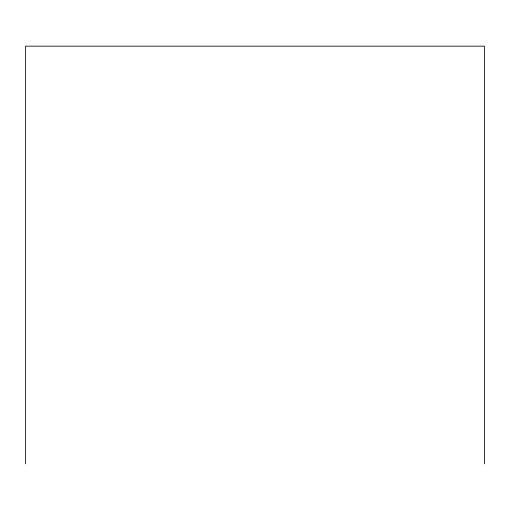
<?xml version="1.0" encoding="UTF-8"?>
<svg xmlns="http://www.w3.org/2000/svg" width="510" height="510" viewBox="0 0 510 510"><rect width="100%" height="100%" fill="white"/><g stroke="black" fill="none" stroke-linecap="round" stroke-linejoin="round"><path stroke-width="0.76" d="M484.5 463.826L484.5 46.174L25.5 46.174L25.5 463.826"/></g></svg>
